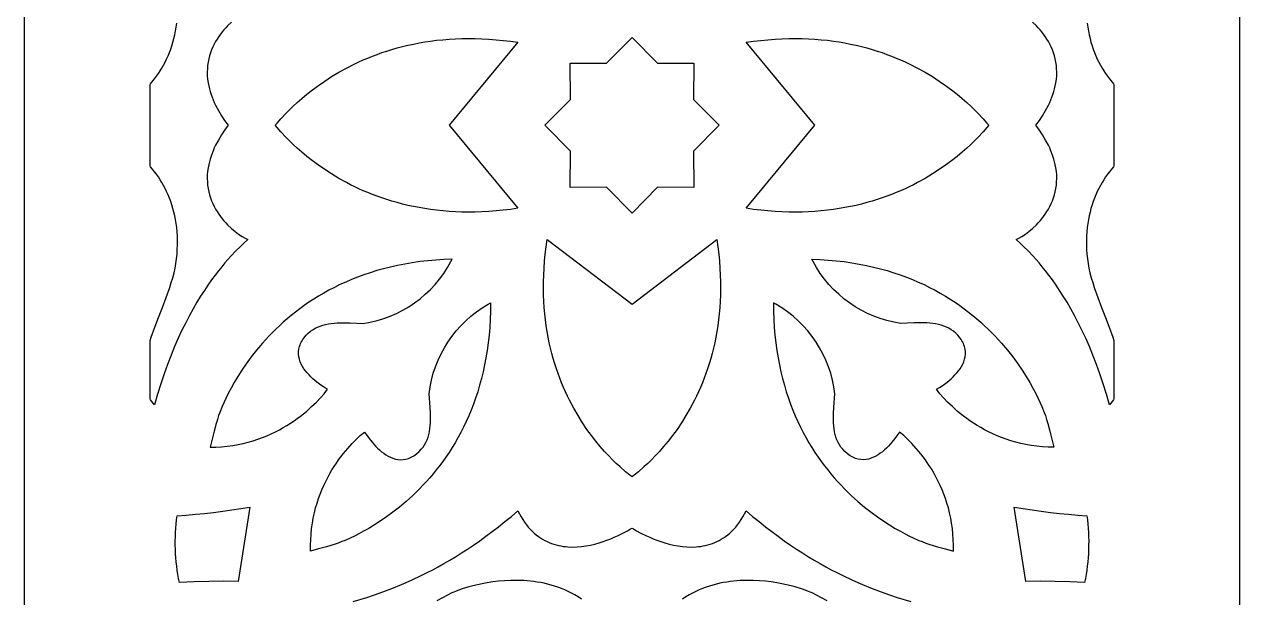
# Model space of a CAD drawing. Extents: x -145 to 145, y -1050 to 1050.
# Drawn here: x -145 to 145, y 737.1 to 873.9 of the extents above; entities that cross this region are included whole.
import ezdxf

# ---------------------------------------------------------------- set-up
doc = ezdxf.new("R2010")
doc.units = 0
doc.header["$MEASUREMENT"] = 0
doc.layers.add('LAYER_1', color=18, linetype='CONTINUOUS')

msp = doc.modelspace()

# ---------------------------------------------------------------- linework, layer by layer
at = {"layer": 'LAYER_1'}
for points in [[(-145, -1050), (145, -1050), (145, 1050), (-145, 1050)], [(-37.43, 870.49), (-35.8, 870.44), (-34.14, 870.35), (-32.45, 870.22), (-30.73, 870.06), (-28.99, 869.85), (-27.21, 869.6), (-43.61, 849.8), (-27.21, 830), (-28.99, 829.75), (-30.73, 829.54), (-32.45, 829.37), (-34.14, 829.25), (-35.8, 829.16), (-37.43, 829.11), (-39.03, 829.09), (-40.6, 829.12), (-42.15, 829.17), (-43.66, 829.26), (-45.15, 829.38), (-46.61, 829.53), (-48.04, 829.71), (-49.45, 829.92), (-50.82, 830.16), (-52.17, 830.42), (-53.49, 830.71), (-54.78, 831.02), (-56.04, 831.35), (-57.28, 831.7), (-58.48, 832.08), (-59.66, 832.47), (-60.82, 832.88), (-61.94, 833.31), (-63.04, 833.75), (-64.11, 834.2), (-65.15, 834.67), (-66.17, 835.15), (-67.15, 835.63), (-68.11, 836.13), (-69.96, 837.15), (-71.69, 838.19), (-73.32, 839.24), (-74.84, 840.29), (-76.25, 841.34), (-77.56, 842.37), (-78.76, 843.37), (-79.86, 844.33), (-80.86, 845.25), (-81.75, 846.12), (-82.54, 846.92), (-83.82, 848.28), (-84.69, 849.27), (-85.16, 849.8), (-84.69, 850.33), (-83.82, 851.32), (-82.54, 852.68), (-81.75, 853.48), (-80.86, 854.34), (-79.86, 855.26), (-78.76, 856.23), (-77.56, 857.23), (-76.25, 858.26), (-74.84, 859.31), (-73.32, 860.36), (-71.69, 861.41), (-69.96, 862.45), (-68.11, 863.47), (-66.17, 864.45), (-65.15, 864.93), (-64.11, 865.4), (-63.04, 865.85), (-61.94, 866.29), (-60.82, 866.72), (-59.66, 867.13), (-58.48, 867.52), (-57.28, 867.89), (-56.04, 868.25), (-54.78, 868.58), (-53.49, 868.89), (-52.17, 869.18), (-50.82, 869.44), (-49.45, 869.68), (-48.04, 869.89), (-46.61, 870.07), (-45.15, 870.22), (-43.66, 870.34), (-42.15, 870.43), (-40.6, 870.48), (-39.03, 870.51)], [(6.09, 864.59), (14.72, 864.6), (14.71, 855.92), (20.81, 849.8), (14.71, 843.67), (14.72, 835), (6.09, 835.01), (0, 828.87), (-6.1, 835.01), (-14.72, 835), (-14.71, 843.67), (-20.82, 849.8), (-14.71, 855.92), (-14.72, 864.6), (-6.1, 864.59), (0, 870.72)], [(40.6, 870.48), (42.14, 870.43), (43.66, 870.34), (45.15, 870.22), (46.61, 870.07), (48.04, 869.89), (49.44, 869.68), (50.82, 869.44), (52.16, 869.18), (53.48, 868.89), (54.77, 868.58), (56.04, 868.25), (57.27, 867.89), (58.48, 867.52), (59.66, 867.13), (60.81, 866.72), (61.94, 866.29), (63.03, 865.85), (64.1, 865.4), (65.15, 864.93), (66.16, 864.45), (68.11, 863.47), (69.95, 862.45), (71.69, 861.41), (73.31, 860.36), (74.83, 859.31), (76.25, 858.26), (77.56, 857.23), (78.76, 856.23), (79.86, 855.26), (80.86, 854.34), (81.75, 853.48), (82.54, 852.68), (83.81, 851.32), (84.68, 850.33), (85.16, 849.8), (84.68, 849.27), (83.81, 848.28), (82.54, 846.92), (81.75, 846.12), (80.86, 845.25), (79.86, 844.33), (78.76, 843.37), (77.56, 842.37), (76.25, 841.34), (74.83, 840.29), (73.31, 839.24), (71.69, 838.19), (69.95, 837.15), (68.11, 836.13), (67.15, 835.63), (66.16, 835.15), (65.15, 834.67), (64.1, 834.2), (63.03, 833.75), (61.94, 833.31), (60.81, 832.88), (59.66, 832.47), (58.48, 832.08), (57.27, 831.7), (56.04, 831.35), (54.77, 831.02), (53.48, 830.71), (52.16, 830.42), (50.82, 830.16), (49.44, 829.92), (48.04, 829.71), (46.61, 829.53), (45.15, 829.38), (43.66, 829.26), (42.14, 829.17), (40.6, 829.12), (39.03, 829.09), (37.42, 829.11), (35.79, 829.16), (34.13, 829.25), (32.45, 829.37), (30.73, 829.54), (28.98, 829.75), (27.21, 830), (43.6, 849.8), (27.21, 869.6), (28.98, 869.85), (30.73, 870.06), (32.45, 870.22), (34.13, 870.35), (35.79, 870.44), (37.42, 870.49), (39.03, 870.51)], [(20.47, 820.82), (20.68, 819.09), (20.85, 817.39), (20.97, 815.72), (21.06, 814.08), (21.11, 812.47), (21.12, 810.89), (21.09, 809.34), (21.03, 807.81), (20.94, 806.32), (20.81, 804.85), (20.65, 803.41), (20.47, 802), (20.25, 800.62), (20.01, 799.27), (19.74, 797.95), (19.44, 796.65), (19.13, 795.38), (18.79, 794.14), (18.42, 792.93), (18.04, 791.75), (17.64, 790.59), (17.22, 789.47), (16.79, 788.37), (16.34, 787.29), (15.88, 786.25), (15.4, 785.23), (14.91, 784.24), (13.9, 782.34), (12.87, 780.55), (11.81, 778.86), (10.74, 777.28), (9.67, 775.81), (8.6, 774.44), (7.55, 773.17), (6.54, 772.01), (5.55, 770.95), (4.62, 770), (3.74, 769.14), (2.93, 768.39), (1.54, 767.17), (0.54, 766.36), (0, 765.92), (-0.54, 766.36), (-1.55, 767.17), (-2.93, 768.39), (-3.74, 769.14), (-4.62, 770), (-5.56, 770.95), (-6.54, 772.01), (-7.56, 773.17), (-8.61, 774.44), (-9.67, 775.81), (-10.74, 777.28), (-11.81, 778.86), (-12.87, 780.55), (-13.91, 782.34), (-14.91, 784.24), (-15.4, 785.23), (-15.88, 786.25), (-16.34, 787.29), (-16.79, 788.37), (-17.23, 789.47), (-17.65, 790.59), (-18.05, 791.75), (-18.43, 792.93), (-18.79, 794.14), (-19.13, 795.38), (-19.45, 796.65), (-19.74, 797.95), (-20.01, 799.27), (-20.26, 800.62), (-20.47, 802), (-20.66, 803.41), (-20.82, 804.85), (-20.94, 806.32), (-21.03, 807.81), (-21.09, 809.34), (-21.12, 810.89), (-21.11, 812.47), (-21.06, 814.08), (-20.98, 815.72), (-20.85, 817.39), (-20.68, 819.09), (-20.47, 820.82), (-20.22, 822.58), (0, 807.17), (20.22, 822.58)], [(-93.99, 741.01), (-97.49, 741.04), (-100.99, 741.01), (-104.49, 740.9), (-107.99, 740.71), (-108.18, 741.69), (-108.35, 742.67), (-108.5, 743.66), (-108.63, 744.65), (-108.74, 745.65), (-108.83, 746.65), (-108.9, 747.65), (-108.94, 748.66), (-108.97, 749.66), (-108.97, 750.67), (-108.95, 751.68), (-108.92, 752.68), (-108.86, 753.68), (-108.78, 754.68), (-108.67, 755.67), (-108.55, 756.66), (-106.37, 756.82), (-104.19, 757.01), (-102.01, 757.23), (-99.83, 757.48), (-97.66, 757.75), (-95.49, 758.06), (-93.33, 758.39), (-91.17, 758.75)], [(93.32, 758.39), (95.49, 758.06), (97.66, 757.75), (99.83, 757.48), (102.01, 757.23), (104.18, 757.01), (106.37, 756.82), (108.55, 756.66), (108.67, 755.67), (108.77, 754.68), (108.85, 753.68), (108.91, 752.68), (108.95, 751.68), (108.97, 750.67), (108.96, 749.66), (108.94, 748.66), (108.89, 747.65), (108.82, 746.65), (108.74, 745.65), (108.63, 744.65), (108.5, 743.66), (108.35, 742.67), (108.17, 741.69), (107.98, 740.71), (104.49, 740.9), (100.99, 741.01), (97.49, 741.04), (93.99, 741.01), (91.16, 758.75)]]:
    msp.add_lwpolyline(points, close=True, dxfattribs=at)
for points in [[(-95.6, 874.39), (-96.49, 873.54), (-96.93, 873.07), (-97.37, 872.58), (-97.79, 872.07), (-98.21, 871.53), (-98.61, 870.96), (-98.99, 870.38), (-99.35, 869.77), (-99.69, 869.13), (-100.01, 868.48), (-100.3, 867.8), (-100.56, 867.1), (-100.79, 866.38), (-100.98, 865.64), (-101.14, 864.88), (-101.25, 864.1), (-101.32, 863.3), (-101.35, 862.48), (-101.33, 861.64), (-101.26, 860.78), (-101.14, 859.91), (-101, 859.21), (-100.84, 858.53), (-100.66, 857.85), (-100.44, 857.18), (-100.2, 856.51), (-99.94, 855.86), (-99.66, 855.21), (-99.36, 854.57), (-98.7, 853.31), (-97.98, 852.1), (-97.21, 850.93), (-96.39, 849.8), (-97.21, 848.67), (-97.98, 847.5), (-98.7, 846.28), (-99.36, 845.03), (-99.66, 844.39), (-99.94, 843.74), (-100.2, 843.08), (-100.44, 842.42), (-100.66, 841.75), (-100.84, 841.07), (-101, 840.38), (-101.14, 839.69), (-101.26, 838.82), (-101.33, 837.96), (-101.35, 837.12), (-101.32, 836.3), (-101.25, 835.5), (-101.14, 834.72), (-100.98, 833.96), (-100.79, 833.22), (-100.56, 832.5), (-100.3, 831.8), (-100.01, 831.12), (-99.69, 830.47), (-99.35, 829.83), (-98.99, 829.22), (-98.61, 828.64), (-98.21, 828.07), (-97.79, 827.53), (-97.37, 827.02), (-96.93, 826.53), (-96.49, 826.06), (-95.6, 825.21), (-94.72, 824.46), (-93.86, 823.81), (-93.05, 823.28), (-92.31, 822.86), (-91.65, 822.55), (-92.59, 821.7), (-93.44, 820.91), (-94.5, 819.87), (-95.74, 818.56), (-97.15, 816.97), (-97.9, 816.07), (-98.68, 815.09), (-99.49, 814.04), (-100.32, 812.91), (-101.17, 811.7), (-102.04, 810.41), (-102.92, 809.04), (-103.8, 807.59), (-104.7, 806.05), (-105.59, 804.42), (-106.49, 802.71), (-107.38, 800.91), (-108.26, 799.02), (-109.13, 797.04), (-109.99, 794.96), (-110.82, 792.78), (-111.64, 790.51), (-112.43, 788.15), (-113.2, 785.68), (-113.93, 783.11), (-114.28, 783.51), (-114.61, 783.91), (-114.91, 784.32), (-115, 784.47), (-115, 798.48), (-114.74, 799.28), (-113.89, 801.62), (-112.98, 803.99), (-112.05, 806.38), (-111.14, 808.76), (-110.31, 811.12), (-109.93, 812.29), (-109.59, 813.45), (-109.28, 814.6), (-109.02, 815.74), (-108.82, 816.86), (-108.67, 817.96), (-108.56, 819.1), (-108.49, 820.21), (-108.45, 821.3), (-108.45, 822.36), (-108.48, 823.39), (-108.54, 824.41), (-108.63, 825.39), (-108.76, 826.36), (-108.91, 827.3), (-109.09, 828.22), (-109.3, 829.11), (-109.53, 829.98), (-109.79, 830.83), (-110.07, 831.65), (-110.37, 832.46), (-110.69, 833.24), (-111.04, 834), (-111.4, 834.73), (-111.78, 835.45), (-112.18, 836.15), (-112.59, 836.82), (-113.02, 837.48), (-113.46, 838.11), (-113.92, 838.73), (-114.39, 839.32), (-114.86, 839.89), (-115, 840.05), (-115, 859.55), (-114.86, 859.7), (-113.92, 860.87), (-113.46, 861.49), (-113.02, 862.12), (-112.59, 862.78), (-112.18, 863.45), (-111.78, 864.15), (-111.4, 864.86), (-111.04, 865.6), (-110.69, 866.36), (-110.37, 867.14), (-110.07, 867.95), (-109.79, 868.77), (-109.53, 869.62), (-109.3, 870.49), (-109.09, 871.38), (-108.91, 872.3), (-108.76, 873.24), (-108.63, 874.2)], [(108.63, 874.2), (108.75, 873.24), (108.91, 872.3), (109.09, 871.38), (109.29, 870.49), (109.52, 869.62), (109.78, 868.77), (110.06, 867.95), (110.36, 867.14), (110.69, 866.36), (111.03, 865.6), (111.4, 864.86), (111.78, 864.15), (112.18, 863.45), (112.59, 862.78), (113.02, 862.12), (113.46, 861.49), (113.92, 860.87), (114.86, 859.7), (115, 859.55), (115, 840.05), (114.86, 839.89), (114.38, 839.32), (113.92, 838.73), (113.46, 838.11), (113.02, 837.48), (112.59, 836.82), (112.18, 836.15), (111.78, 835.45), (111.4, 834.73), (111.03, 834), (110.69, 833.24), (110.36, 832.46), (110.06, 831.65), (109.78, 830.83), (109.52, 829.98), (109.29, 829.11), (109.09, 828.22), (108.91, 827.3), (108.75, 826.36), (108.63, 825.39), (108.54, 824.41), (108.47, 823.39), (108.44, 822.36), (108.44, 821.3), (108.48, 820.21), (108.55, 819.1), (108.66, 817.96), (108.81, 816.86), (109.02, 815.74), (109.28, 814.6), (109.58, 813.45), (109.93, 812.29), (110.3, 811.12), (111.14, 808.76), (112.04, 806.38), (112.97, 803.99), (113.88, 801.62), (114.73, 799.28), (115, 798.47), (115, 784.47), (114.9, 784.32), (114.6, 783.91), (114.28, 783.51), (113.92, 783.11), (113.19, 785.68), (112.43, 788.15), (111.64, 790.51), (110.82, 792.78), (109.98, 794.96), (109.13, 797.04), (108.26, 799.02), (107.37, 800.91), (106.48, 802.71), (105.59, 804.42), (104.69, 806.05), (103.8, 807.59), (102.91, 809.04), (102.03, 810.41), (101.17, 811.7), (100.32, 812.91), (99.49, 814.04), (98.68, 815.09), (97.89, 816.07), (97.14, 816.97), (95.74, 818.56), (94.49, 819.87), (93.44, 820.91), (92.59, 821.7), (91.65, 822.55), (92.3, 822.86), (93.05, 823.28), (93.86, 823.81), (94.71, 824.46), (95.6, 825.21), (96.49, 826.06), (96.93, 826.53), (97.36, 827.02), (97.79, 827.53), (98.2, 828.07), (98.6, 828.64), (98.98, 829.22), (99.35, 829.83), (99.69, 830.47), (100.01, 831.12), (100.3, 831.8), (100.56, 832.5), (100.78, 833.22), (100.98, 833.96), (101.13, 834.72), (101.25, 835.5), (101.32, 836.3), (101.35, 837.12), (101.33, 837.96), (101.26, 838.82), (101.13, 839.69), (101, 840.38), (100.84, 841.07), (100.65, 841.75), (100.44, 842.42), (100.2, 843.08), (99.94, 843.74), (99.66, 844.39), (99.36, 845.03), (98.7, 846.28), (97.98, 847.5), (97.2, 848.67), (96.39, 849.8), (97.2, 850.93), (97.98, 852.1), (98.7, 853.31), (99.36, 854.57), (99.66, 855.21), (99.94, 855.86), (100.2, 856.51), (100.44, 857.18), (100.65, 857.85), (100.84, 858.53), (101, 859.21), (101.13, 859.91), (101.26, 860.78), (101.33, 861.64), (101.35, 862.48), (101.32, 863.3), (101.25, 864.1), (101.13, 864.88), (100.98, 865.64), (100.78, 866.38), (100.56, 867.1), (100.3, 867.8), (100.01, 868.48), (99.69, 869.13), (99.35, 869.77), (98.98, 870.38), (98.6, 870.96), (98.2, 871.53), (97.79, 872.07), (97.36, 872.58), (96.93, 873.07), (96.49, 873.54), (95.6, 874.39)], [(-66.54, 736.19), (-63.28, 737.19), (-61.42, 737.81), (-59.42, 738.52), (-57.28, 739.33), (-55.02, 740.26), (-52.64, 741.31), (-50.15, 742.48), (-48.86, 743.13), (-47.55, 743.8), (-46.22, 744.52), (-44.87, 745.28), (-43.49, 746.07), (-42.1, 746.91), (-40.68, 747.79), (-39.25, 748.72), (-37.79, 749.69), (-36.33, 750.7), (-34.84, 751.77), (-33.35, 752.88), (-31.83, 754.05), (-30.31, 755.26), (-28.78, 756.53), (-27.23, 757.85), (-26.85, 757.11), (-26.46, 756.41), (-26.05, 755.74), (-25.62, 755.12), (-25.19, 754.53), (-24.74, 753.97), (-24.28, 753.46), (-23.81, 752.98), (-23.33, 752.53), (-22.84, 752.11), (-22.34, 751.73), (-21.83, 751.38), (-21.32, 751.06), (-20.8, 750.76), (-20.27, 750.5), (-19.74, 750.26), (-19.2, 750.05), (-18.65, 749.87), (-18.11, 749.71), (-17.56, 749.57), (-17, 749.46), (-16.45, 749.37), (-15.89, 749.3), (-15.34, 749.25), (-14.23, 749.21), (-13.12, 749.25), (-12.03, 749.34), (-10.95, 749.49), (-9.89, 749.69), (-8.86, 749.93), (-7.85, 750.21), (-6.89, 750.52), (-5.97, 750.84), (-5.09, 751.18), (-4.26, 751.53), (-3.49, 751.87), (-2.15, 752.53), (-1.09, 753.1), (-0.36, 753.52), (0, 753.73), (0.36, 753.52), (1.09, 753.1), (2.14, 752.53), (3.49, 751.87), (4.26, 751.53), (5.08, 751.18), (5.96, 750.84), (6.89, 750.52), (7.85, 750.21), (8.85, 749.93), (9.88, 749.69), (10.94, 749.49), (12.02, 749.34), (13.12, 749.25), (14.22, 749.21), (15.33, 749.25), (15.89, 749.3), (16.45, 749.37), (17, 749.46), (17.55, 749.57), (18.1, 749.71), (18.65, 749.87), (19.19, 750.05), (19.73, 750.26), (20.27, 750.5), (20.79, 750.76), (21.31, 751.06), (21.83, 751.38), (22.34, 751.73), (22.84, 752.11), (23.33, 752.53), (23.81, 752.98), (24.28, 753.46), (24.74, 753.97), (25.18, 754.53), (25.62, 755.12), (26.04, 755.74), (26.45, 756.41), (26.85, 757.11), (27.23, 757.85), (28.77, 756.53), (30.31, 755.26), (31.83, 754.05), (33.34, 752.88), (34.84, 751.77), (36.32, 750.7), (37.79, 749.69), (39.24, 748.72), (40.68, 747.79), (42.09, 746.91), (43.49, 746.07), (44.86, 745.28), (46.22, 744.52), (47.55, 743.8), (48.86, 743.13), (50.14, 742.48), (52.63, 741.31), (55.02, 740.26), (57.28, 739.33), (59.42, 738.52), (61.42, 737.81), (63.28, 737.19), (66.54, 736.19)], [(-12.03, 736.79), (-12.82, 737.3), (-13.61, 737.77), (-14.41, 738.2), (-15.22, 738.6), (-16.03, 738.97), (-16.85, 739.31), (-17.67, 739.61), (-18.49, 739.89), (-19.31, 740.14), (-20.14, 740.35), (-20.96, 740.55), (-21.78, 740.71), (-22.59, 740.86), (-23.41, 740.97), (-24.22, 741.07), (-25.82, 741.2), (-27.39, 741.25), (-28.92, 741.24), (-30.41, 741.16), (-31.84, 741.04), (-33.22, 740.87), (-34.52, 740.67), (-35.75, 740.44), (-36.89, 740.19), (-37.95, 739.94), (-38.9, 739.68), (-40.49, 739.21), (-41.58, 738.84), (-42.13, 738.64), (-42.55, 738.46), (-43.01, 738.25), (-44.05, 737.71), (-46.55, 736.34)], [(46.55, 736.34), (44.05, 737.71), (43, 738.25), (42.54, 738.46), (42.12, 738.64), (41.58, 738.84), (40.48, 739.21), (38.9, 739.68), (37.94, 739.94), (36.89, 740.19), (35.75, 740.44), (34.52, 740.67), (33.21, 740.87), (31.84, 741.04), (30.4, 741.16), (28.92, 741.24), (27.38, 741.25), (25.81, 741.2), (24.21, 741.07), (23.4, 740.97), (22.59, 740.86), (21.77, 740.71), (20.95, 740.55), (20.13, 740.35), (19.31, 740.14), (18.49, 739.89), (17.66, 739.61), (16.84, 739.31), (16.03, 738.97), (15.22, 738.6), (14.41, 738.2), (13.61, 737.77), (12.81, 737.3), (12.02, 736.79)]]:
    msp.add_lwpolyline(points, dxfattribs=at)
for points in [[(-72.69, 786.85), (-73.34, 787.25), (-74.23, 787.85), (-75.18, 788.55), (-75.67, 788.94), (-76.14, 789.36), (-76.61, 789.79), (-77.07, 790.25), (-77.5, 790.73), (-77.91, 791.23), (-78.28, 791.75), (-78.62, 792.28), (-78.92, 792.83), (-79.16, 793.4), (-79.36, 793.98), (-79.49, 794.58), (-79.56, 795.19), (-79.56, 795.81), (-79.47, 796.44), (-79.31, 797.08), (-79.2, 797.41), (-79.06, 797.73), (-78.9, 798.06), (-78.72, 798.39), (-78.51, 798.72), (-78.27, 799.06), (-77.72, 799.73), (-77.24, 800.22), (-76.73, 800.66), (-76.19, 801.04), (-75.63, 801.38), (-75.04, 801.67), (-74.42, 801.92), (-73.78, 802.13), (-73.12, 802.3), (-72.45, 802.44), (-71.75, 802.55), (-71.03, 802.63), (-70.31, 802.68), (-68.81, 802.72), (-67.27, 802.69), (-64.12, 802.51, 0.237961), (-43.19, 817.35), (-42.87, 817.89), (-44.87, 817.81), (-46.83, 817.67), (-48.74, 817.5), (-50.6, 817.28), (-52.42, 817.02), (-54.2, 816.71), (-55.93, 816.37), (-57.62, 815.99), (-59.27, 815.58), (-60.88, 815.13), (-62.45, 814.65), (-63.97, 814.13), (-65.46, 813.59), (-66.91, 813.02), (-68.31, 812.42), (-69.68, 811.79), (-71.01, 811.14), (-72.3, 810.47), (-73.56, 809.78), (-74.77, 809.07), (-75.95, 808.33), (-77.1, 807.59), (-78.21, 806.82), (-79.28, 806.05), (-80.32, 805.26), (-81.32, 804.46), (-82.29, 803.65), (-83.23, 802.83), (-84.14, 802), (-85.01, 801.17), (-85.85, 800.34), (-86.66, 799.51), (-87.43, 798.67), (-88.18, 797.84), (-89.58, 796.18), (-90.87, 794.54), (-92.04, 792.93), (-93.11, 791.37), (-94.07, 789.87), (-94.92, 788.44), (-95.68, 787.08), (-96.34, 785.82), (-96.91, 784.66), (-97.4, 783.62), (-97.8, 782.71), (-98.36, 781.32), (-98.63, 780.57), (-98.94, 779.64), (-99.22, 778.71), (-99.73, 776.82), (-100.2, 774.91), (-100.68, 773.02), (-99.28, 773.05), (-97.91, 773.14), (-96.58, 773.27), (-95.27, 773.45), (-94.01, 773.67), (-92.77, 773.94), (-91.57, 774.24), (-90.41, 774.57), (-89.28, 774.94), (-88.18, 775.34), (-87.12, 775.76), (-86.09, 776.22), (-85.1, 776.69), (-84.14, 777.18), (-83.21, 777.7), (-82.32, 778.22), (-81.46, 778.76), (-80.64, 779.31), (-79.86, 779.87), (-79.1, 780.43), (-78.39, 781), (-77.7, 781.56), (-76.44, 782.69), (-75.32, 783.78), (-74.34, 784.82), (-73.49, 785.79)], [(72.69, 786.85), (73.34, 787.25), (74.23, 787.85), (75.18, 788.55), (75.67, 788.94), (76.14, 789.36), (76.61, 789.79), (77.07, 790.25), (77.5, 790.73), (77.91, 791.23), (78.28, 791.75), (78.62, 792.28), (78.92, 792.83), (79.16, 793.4), (79.36, 793.98), (79.49, 794.58), (79.56, 795.19), (79.56, 795.81), (79.47, 796.44), (79.31, 797.08), (79.2, 797.41), (79.06, 797.73), (78.9, 798.06), (78.72, 798.39), (78.51, 798.72), (78.27, 799.06), (77.72, 799.73), (77.24, 800.22), (76.73, 800.66), (76.19, 801.04), (75.63, 801.38), (75.04, 801.67), (74.42, 801.92), (73.78, 802.13), (73.12, 802.3), (72.45, 802.44), (71.75, 802.55), (71.03, 802.63), (70.31, 802.68), (68.81, 802.72), (67.27, 802.69), (64.12, 802.51, -0.237961), (43.19, 817.35), (42.87, 817.89), (44.87, 817.81), (46.83, 817.67), (48.74, 817.5), (50.6, 817.28), (52.42, 817.02), (54.2, 816.71), (55.93, 816.37), (57.62, 815.99), (59.27, 815.58), (60.88, 815.13), (62.45, 814.65), (63.97, 814.13), (65.46, 813.59), (66.91, 813.02), (68.31, 812.42), (69.68, 811.79), (71.01, 811.14), (72.3, 810.47), (73.56, 809.78), (74.77, 809.07), (75.95, 808.33), (77.1, 807.59), (78.21, 806.82), (79.28, 806.05), (80.32, 805.26), (81.32, 804.46), (82.29, 803.65), (83.23, 802.83), (84.14, 802), (85.01, 801.17), (85.85, 800.34), (86.66, 799.51), (87.43, 798.67), (88.18, 797.84), (89.58, 796.18), (90.87, 794.54), (92.04, 792.93), (93.11, 791.37), (94.07, 789.87), (94.92, 788.44), (95.68, 787.08), (96.34, 785.82), (96.91, 784.66), (97.4, 783.62), (97.8, 782.71), (98.36, 781.32), (98.63, 780.57), (98.94, 779.64), (99.22, 778.71), (99.73, 776.82), (100.2, 774.91), (100.68, 773.02), (99.28, 773.05), (97.91, 773.14), (96.58, 773.27), (95.27, 773.45), (94.01, 773.67), (92.77, 773.94), (91.57, 774.24), (90.41, 774.57), (89.28, 774.94), (88.18, 775.34), (87.12, 775.76), (86.09, 776.22), (85.1, 776.69), (84.14, 777.18), (83.21, 777.7), (82.32, 778.22), (81.46, 778.76), (80.64, 779.31), (79.86, 779.87), (79.1, 780.43), (78.39, 781), (77.7, 781.56), (76.44, 782.69), (75.32, 783.78), (74.34, 784.82), (73.49, 785.79)], [(-63.79, 776.64), (-63.38, 776), (-62.75, 775.12), (-62.01, 774.2), (-61.6, 773.73), (-61.17, 773.26), (-60.72, 772.81), (-60.25, 772.37), (-59.76, 771.95), (-59.25, 771.56), (-58.72, 771.2), (-58.17, 770.88), (-57.61, 770.61), (-57.03, 770.38), (-56.45, 770.2), (-55.85, 770.09), (-55.23, 770.04), (-54.61, 770.07), (-53.99, 770.17), (-53.35, 770.35), (-53.03, 770.48), (-52.71, 770.63), (-52.38, 770.8), (-52.06, 770.99), (-51.74, 771.21), (-51.41, 771.46), (-50.76, 772.03), (-50.28, 772.53), (-49.86, 773.05), (-49.49, 773.6), (-49.18, 774.18), (-48.9, 774.78), (-48.67, 775.4), (-48.49, 776.05), (-48.34, 776.71), (-48.22, 777.39), (-48.14, 778.09), (-48.08, 778.81), (-48.05, 779.54), (-48.06, 781.04), (-48.15, 782.57), (-48.43, 785.72, -0.237961), (-34.29, 807.13), (-33.76, 807.46), (-33.78, 805.46), (-33.85, 803.5), (-33.96, 801.59), (-34.12, 799.72), (-34.32, 797.89), (-34.56, 796.1), (-34.85, 794.36), (-35.17, 792.66), (-35.53, 790.99), (-35.92, 789.37), (-36.35, 787.79), (-36.82, 786.25), (-37.31, 784.74), (-37.83, 783.28), (-38.39, 781.85), (-38.97, 780.47), (-39.57, 779.12), (-40.2, 777.8), (-40.85, 776.53), (-41.52, 775.29), (-42.21, 774.08), (-42.92, 772.91), (-43.65, 771.78), (-44.39, 770.68), (-45.15, 769.62), (-45.91, 768.59), (-46.69, 767.59), (-47.48, 766.63), (-48.27, 765.7), (-49.07, 764.8), (-49.88, 763.93), (-50.68, 763.09), (-51.49, 762.29), (-52.3, 761.51), (-53.91, 760.06), (-55.51, 758.72), (-57.07, 757.49), (-58.6, 756.38), (-60.07, 755.37), (-61.47, 754.47), (-62.8, 753.66), (-64.04, 752.96), (-65.18, 752.35), (-66.2, 751.83), (-67.1, 751.4), (-68.48, 750.79), (-69.21, 750.5), (-70.13, 750.16), (-71.05, 749.84), (-72.93, 749.28), (-74.81, 748.74), (-76.69, 748.19), (-76.7, 749.6), (-76.66, 750.97), (-76.57, 752.31), (-76.44, 753.62), (-76.26, 754.89), (-76.04, 756.13), (-75.78, 757.34), (-75.48, 758.52), (-75.15, 759.66), (-74.79, 760.77), (-74.4, 761.84), (-73.98, 762.89), (-73.54, 763.9), (-73.08, 764.87), (-72.6, 765.81), (-72.1, 766.72), (-71.59, 767.59), (-71.06, 768.43), (-70.53, 769.24), (-70, 770.01), (-69.45, 770.75), (-68.91, 771.45), (-67.83, 772.74), (-66.78, 773.9), (-65.77, 774.92), (-64.83, 775.79)], [(63.79, 776.64), (63.38, 776), (62.75, 775.12), (62.01, 774.2), (61.6, 773.73), (61.17, 773.26), (60.72, 772.81), (60.25, 772.37), (59.76, 771.95), (59.25, 771.56), (58.72, 771.2), (58.17, 770.88), (57.61, 770.61), (57.03, 770.38), (56.45, 770.2), (55.85, 770.09), (55.23, 770.04), (54.61, 770.07), (53.99, 770.17), (53.35, 770.35), (53.03, 770.48), (52.71, 770.63), (52.38, 770.8), (52.06, 770.99), (51.74, 771.21), (51.41, 771.46), (50.76, 772.03), (50.28, 772.53), (49.86, 773.05), (49.49, 773.6), (49.18, 774.18), (48.9, 774.78), (48.67, 775.4), (48.49, 776.05), (48.34, 776.71), (48.22, 777.39), (48.14, 778.09), (48.08, 778.81), (48.05, 779.54), (48.06, 781.04), (48.15, 782.57), (48.43, 785.72, 0.237961), (34.29, 807.13), (33.76, 807.46), (33.78, 805.46), (33.85, 803.5), (33.96, 801.59), (34.12, 799.72), (34.32, 797.89), (34.56, 796.1), (34.85, 794.36), (35.17, 792.66), (35.53, 790.99), (35.92, 789.37), (36.35, 787.79), (36.82, 786.25), (37.31, 784.74), (37.83, 783.28), (38.39, 781.85), (38.97, 780.47), (39.57, 779.12), (40.2, 777.8), (40.85, 776.53), (41.52, 775.29), (42.21, 774.08), (42.92, 772.91), (43.65, 771.78), (44.39, 770.68), (45.15, 769.62), (45.91, 768.59), (46.69, 767.59), (47.48, 766.63), (48.27, 765.7), (49.07, 764.8), (49.88, 763.93), (50.68, 763.09), (51.49, 762.29), (52.3, 761.51), (53.91, 760.06), (55.51, 758.72), (57.07, 757.49), (58.6, 756.38), (60.07, 755.37), (61.47, 754.47), (62.8, 753.66), (64.04, 752.96), (65.18, 752.35), (66.2, 751.83), (67.1, 751.4), (68.48, 750.79), (69.21, 750.5), (70.13, 750.16), (71.05, 749.84), (72.93, 749.28), (74.81, 748.74), (76.69, 748.19), (76.7, 749.6), (76.66, 750.97), (76.57, 752.31), (76.44, 753.62), (76.26, 754.89), (76.04, 756.13), (75.78, 757.34), (75.48, 758.52), (75.15, 759.66), (74.79, 760.77), (74.4, 761.84), (73.98, 762.89), (73.54, 763.9), (73.08, 764.87), (72.6, 765.81), (72.1, 766.72), (71.59, 767.59), (71.06, 768.43), (70.53, 769.24), (70, 770.01), (69.45, 770.75), (68.91, 771.45), (67.83, 772.74), (66.78, 773.9), (65.77, 774.92), (64.83, 775.79)]]:
    msp.add_lwpolyline(points, format="xyb", close=True, dxfattribs=at)

doc.saveas('drawing.dxf')
